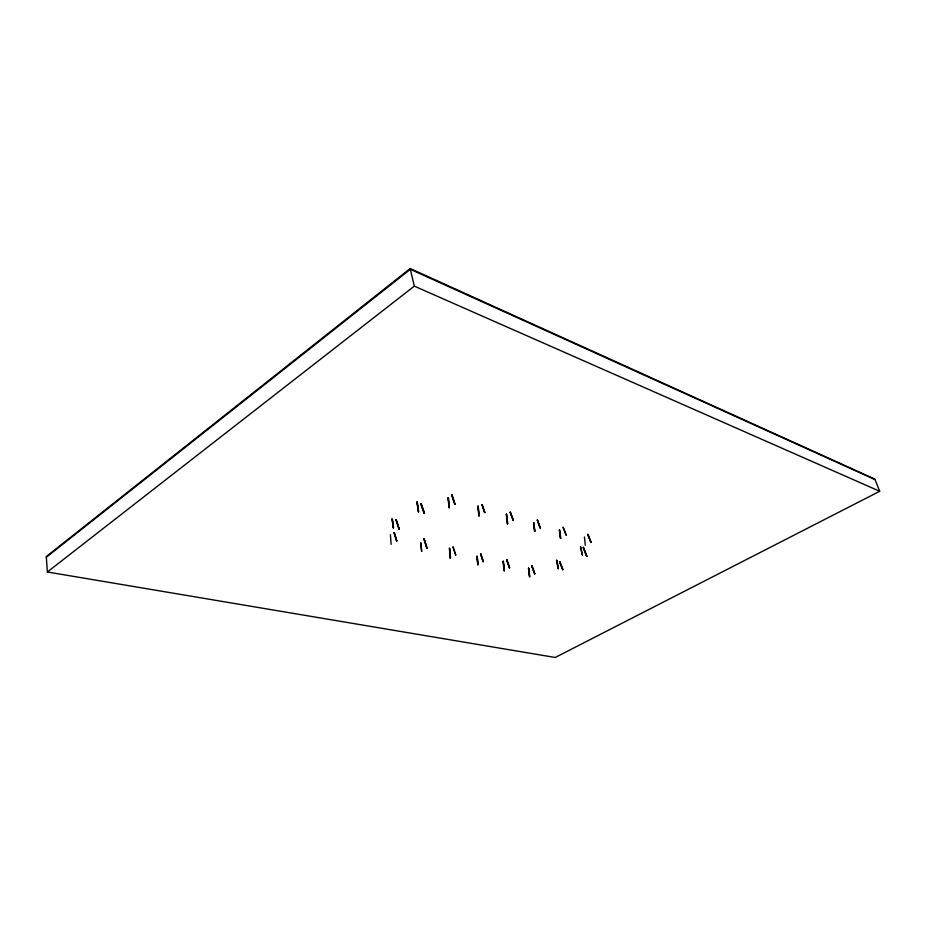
<?xml version="1.0" encoding="UTF-8"?>
<svg xmlns="http://www.w3.org/2000/svg" width="926" height="926" viewBox="0 0 926 926"><rect width="100%" height="100%" fill="white"/><g stroke="black" fill="none" stroke-linecap="round" stroke-linejoin="round"><path stroke-width="1.39" d="M396.837 540.934L394.407 532.658M427.036 548.111L424.525 539.997M454.747 504.265L452.131 496.197M455.8 555.044L453.103 546.953M484.911 512.425L482.191 504.601M393.585 527.774L392.439 519.579M418.355 511.789L416.943 502.077M483.326 561.596L480.71 553.655L483.198 561.654M513.328 520.354L510.446 512.263M509.705 567.777L506.823 559.547M534.858 573.842L531.987 565.693M566.342 535.135L563.205 527.299M590.788 542.173L587.755 534.487M395.888 519.787L399.175 529.313L396.224 519.741M424.062 513.27L420.798 503.744M556.653 560.299L558.378 568.703L556.815 560.369M391.131 544.361L390.402 534.649M449.33 507.795L448.369 497.76M562.661 569.779L559.559 561.7M421.7 551.456L420.821 542.729L421.561 551.352M586.702 556.364L583.183 547.405L586.806 556.341M478.036 506.163L479.055 516.037L478.221 506.233M450.406 558.239L449.608 548.261L450.545 558.216M507.726 523.757L506.568 514.196M477.793 564.652L476.936 556.364M533.654 522.704L534.834 531.177M503.154 561.306L504.334 570.867L503.408 561.283M410.16 268.517L46.3 556.538L47.365 571.99L555.218 657.483L879.7 491.278L874.804 479.066L410.16 268.517L414.316 286.134L879.7 491.278M46.346 557.221L410.345 269.292L875.012 479.599M560.751 538.4L559.674 530.008M47.365 571.99L414.316 286.134M528.584 568.205L529.707 576.759L528.746 568.251M585.301 545.229L584.433 536.987M509.531 567.916L506.707 559.559M537.346 519.926L540.252 528.051L537.474 519.926M477.839 564.686L476.994 556.318M587.929 534.348L591.031 542.115M587.813 534.406L590.904 542.173M583.484 547.278L586.934 556.294M563.077 527.357L566.145 535.274M559.744 561.584L562.892 569.71L559.628 561.642M537.219 519.984L540.136 528.063M531.755 565.763L534.742 573.9M531.698 565.832L534.58 573.854M510.261 512.205L513.27 520.435L510.133 512.275M506.58 559.617L509.404 567.916M482.052 504.601L484.715 512.576M481.914 504.67L484.587 512.576M421.18 503.628L424.444 513.154M420.994 503.605L424.386 513.236M420.855 503.675L424.247 513.293M480.467 553.713L483.071 561.654M396.027 519.717L399.303 529.244M451.969 494.808L455.025 504.195M451.83 494.808L454.886 504.265M452.976 547.023L455.673 555.114M424.062 538.735L426.979 548.192M423.738 538.735L426.851 548.261M580.602 546.757L582.442 555.218L580.475 546.803M556.526 560.346L558.262 568.691M301.274 354.704L301.413 355.457M417.232 502.042L418.645 511.754M417.082 502.031L418.506 511.8M559.42 530.031L560.612 538.423M559.35 530.089L560.496 538.423M392.288 519.567L393.388 527.913M391.987 518.41L393.249 527.901M533.781 522.715L534.811 531.281M533.515 522.739L534.545 531.293M528.457 568.228L529.464 576.771M506.441 514.185L507.517 523.85M506.302 514.219L507.39 523.838M503.096 561.353L504.219 570.867M477.897 506.198L478.916 516.025M477.249 556.294L478.105 564.675M448.23 497.748L449.179 507.83L448.022 497.841M449.341 548.285L450.279 558.239M396.664 541.085L394.071 532.658L396.664 541.085"/></g></svg>
